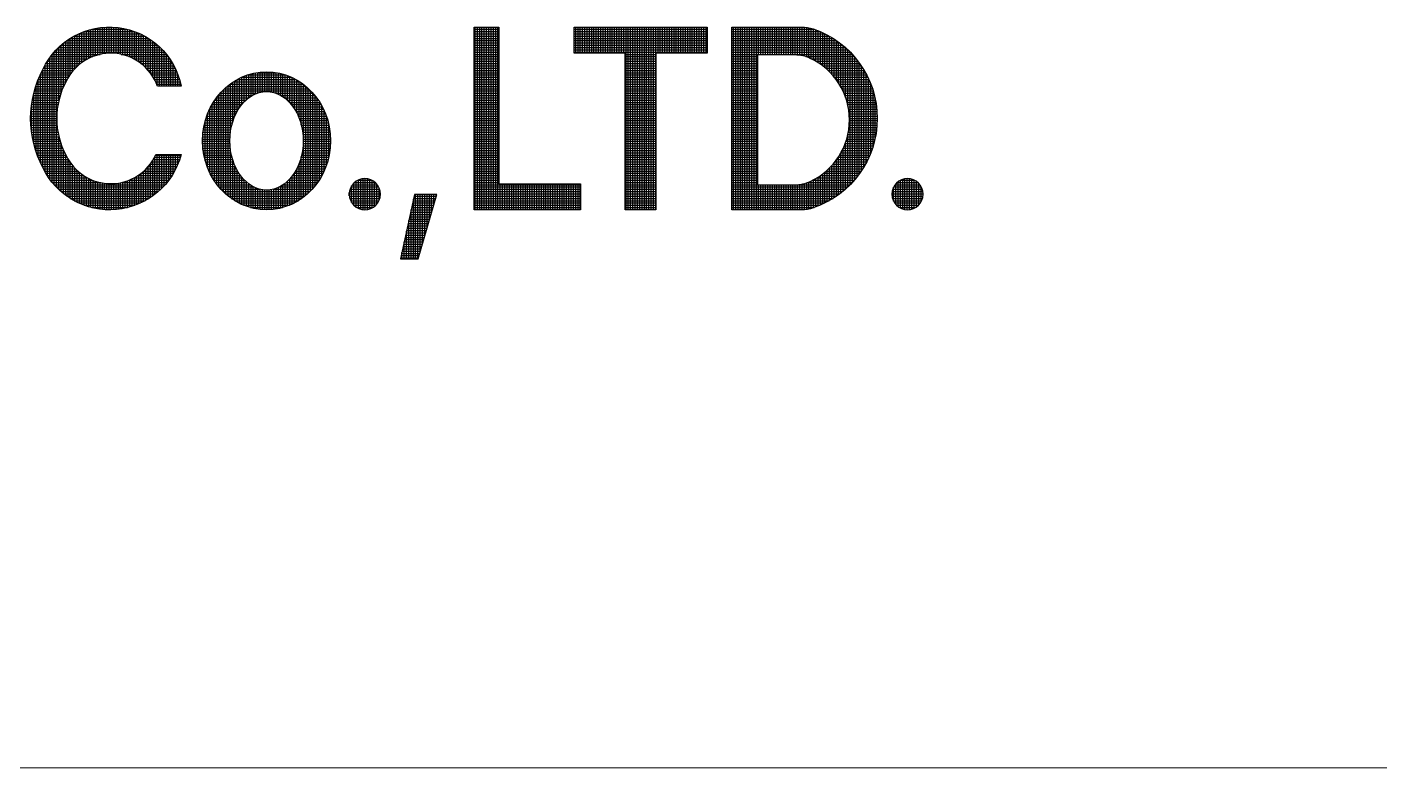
# Model space of a CAD drawing. Extents: x 0 to 841, y 0 to 594.
# Drawn here: x 747.77 to 757.85, y 94.16 to 99.68 of the extents above; entities that cross this region are included whole.
import ezdxf

# ---------------------------------------------------------------- set-up
doc = ezdxf.new("R2010")
doc.units = 0
doc.header["$LTSCALE"] = 5
doc.header["$MEASUREMENT"] = 0
doc.layers.add('42', color=7, linetype='Continuous', lineweight=9)
doc.layers.add('한국지역난방기술주식회사 CI', color=7, linetype='Continuous')

# ---------------------------------------------------------------- blocks, each defined once
blk = doc.blocks.new('기술주CI')
at = {"layer": '한국지역난방기술주식회사 CI', "linetype": 'Continuous'}
for p, q in [((1167.416, 136.165), (1167.416, 136.567)), ((1167.448, 136.182), (1167.448, 136.577)), ((1167.479, 136.197), (1167.479, 136.586)), ((1167.491, 136.588), (1167.979, 136.588)), ((1167.511, 136.21), (1167.511, 136.593)), ((1167.543, 136.221), (1167.543, 136.6)), ((1167.574, 136.231), (1167.574, 136.606)), ((1167.606, 136.239), (1167.606, 136.61)), ((1167.638, 136.245), (1167.638, 136.614)), ((1167.67, 136.25), (1167.67, 136.616)), ((1167.701, 136.253), (1167.701, 136.618)), ((1167.733, 136.255), (1167.733, 136.618)), ((1167.765, 136.255), (1167.765, 136.618)), ((1167.797, 136.254), (1167.797, 136.616)), ((1167.829, 136.251), (1167.829, 136.614)), ((1167.86, 136.247), (1167.86, 136.61)), ((1167.892, 136.241), (1167.892, 136.606)), ((1167.924, 136.234), (1167.924, 136.601)), ((1167.956, 136.225), (1167.956, 136.594)), ((1167.987, 136.214), (1167.987, 136.586)), ((1168.019, 136.202), (1168.019, 136.578)), ((1168.051, 136.188), (1168.051, 136.568)), ((1172.8, 136.588), (1173.144, 136.588)), ((1172.813, 134.081), (1172.813, 136.618)), ((1172.845, 134.081), (1172.845, 136.618)), ((1172.877, 134.081), (1172.877, 136.618)), ((1172.908, 134.081), (1172.908, 136.618)), ((1172.94, 134.081), (1172.94, 136.618)), ((1172.972, 134.081), (1172.972, 136.618)), ((1173.004, 134.081), (1173.004, 136.618)), ((1173.035, 134.081), (1173.035, 136.618)), ((1173.067, 134.081), (1173.067, 136.618)), ((1173.099, 134.081), (1173.099, 136.618)), ((1173.131, 134.081), (1173.131, 136.618)), ((1174.187, 136.588), (1176.033, 136.588)), ((1174.21, 136.256), (1174.21, 136.618)), ((1174.242, 136.256), (1174.242, 136.618)), ((1174.274, 136.256), (1174.274, 136.618)), ((1174.305, 136.256), (1174.305, 136.618)), ((1174.337, 136.256), (1174.337, 136.618)), ((1174.369, 136.256), (1174.369, 136.618)), ((1174.401, 136.256), (1174.401, 136.618)), ((1174.432, 136.256), (1174.432, 136.618)), ((1174.464, 136.256), (1174.464, 136.618)), ((1174.496, 136.256), (1174.496, 136.618)), ((1174.528, 136.256), (1174.528, 136.618)), ((1174.56, 136.256), (1174.56, 136.618)), ((1174.591, 136.256), (1174.591, 136.618)), ((1174.623, 136.256), (1174.623, 136.618)), ((1174.655, 136.256), (1174.655, 136.618)), ((1174.687, 136.256), (1174.687, 136.618)), ((1174.718, 136.256), (1174.718, 136.618)), ((1174.75, 136.256), (1174.75, 136.618)), ((1174.782, 136.256), (1174.782, 136.618)), ((1174.813, 136.256), (1174.813, 136.618)), ((1174.845, 136.256), (1174.845, 136.618)), ((1174.877, 136.256), (1174.877, 136.618)), ((1174.909, 134.081), (1174.909, 136.618)), ((1174.94, 134.081), (1174.94, 136.618)), ((1174.972, 134.081), (1174.972, 136.618)), ((1175.004, 134.081), (1175.004, 136.618)), ((1175.036, 134.081), (1175.036, 136.618)), ((1175.068, 134.081), (1175.068, 136.618)), ((1175.099, 134.081), (1175.099, 136.618)), ((1175.131, 134.081), (1175.131, 136.618)), ((1175.163, 134.081), (1175.163, 136.618)), ((1175.195, 134.081), (1175.195, 136.618)), ((1175.226, 134.081), (1175.226, 136.618)), ((1175.258, 134.081), (1175.258, 136.618)), ((1175.29, 134.081), (1175.29, 136.618)), ((1175.321, 134.081), (1175.321, 136.618)), ((1175.353, 136.256), (1175.353, 136.618)), ((1175.385, 136.256), (1175.385, 136.618)), ((1175.417, 136.256), (1175.417, 136.618)), ((1175.448, 136.256), (1175.448, 136.618)), ((1175.48, 136.256), (1175.48, 136.618)), ((1175.512, 136.256), (1175.512, 136.618)), ((1175.544, 136.256), (1175.544, 136.618)), ((1175.576, 136.256), (1175.576, 136.618)), ((1175.607, 136.256), (1175.607, 136.618)), ((1175.639, 136.256), (1175.639, 136.618)), ((1175.671, 136.256), (1175.671, 136.618)), ((1175.703, 136.256), (1175.703, 136.618)), ((1175.734, 136.256), (1175.734, 136.618)), ((1175.766, 136.256), (1175.766, 136.618)), ((1175.798, 136.256), (1175.798, 136.618)), ((1175.829, 136.256), (1175.829, 136.618)), ((1175.861, 136.256), (1175.861, 136.618)), ((1175.893, 136.256), (1175.893, 136.618)), ((1175.925, 136.256), (1175.925, 136.618)), ((1175.957, 136.256), (1175.957, 136.618)), ((1175.988, 136.256), (1175.988, 136.618)), ((1176.02, 136.256), (1176.02, 136.618)), ((1176.38, 136.588), (1177.517, 136.588)), ((1176.401, 134.081), (1176.401, 136.618)), ((1176.433, 134.081), (1176.433, 136.618)), ((1176.465, 134.081), (1176.465, 136.618)), ((1176.496, 134.081), (1176.496, 136.618)), ((1176.528, 134.081), (1176.528, 136.618)), ((1176.56, 134.081), (1176.56, 136.618)), ((1176.592, 134.081), (1176.592, 136.618)), ((1176.623, 134.081), (1176.623, 136.618)), ((1176.655, 134.081), (1176.655, 136.618)), ((1176.687, 134.081), (1176.687, 136.618)), ((1176.718, 134.081), (1176.718, 136.618)), ((1176.75, 136.231), (1176.75, 136.618)), ((1176.782, 136.231), (1176.782, 136.618)), ((1176.814, 136.231), (1176.814, 136.618)), ((1176.845, 136.231), (1176.845, 136.618)), ((1176.877, 136.231), (1176.877, 136.618)), ((1176.909, 136.231), (1176.909, 136.618)), ((1176.941, 136.231), (1176.941, 136.618)), ((1176.973, 136.231), (1176.973, 136.618)), ((1177.004, 136.231), (1177.004, 136.618)), ((1177.036, 136.231), (1177.036, 136.618)), ((1177.068, 136.231), (1177.068, 136.618)), ((1177.1, 136.231), (1177.1, 136.618)), ((1177.131, 136.231), (1177.131, 136.618)), ((1177.163, 136.231), (1177.163, 136.618)), ((1177.195, 136.231), (1177.195, 136.618)), ((1177.226, 136.231), (1177.226, 136.618)), ((1177.258, 136.231), (1177.258, 136.618)), ((1177.29, 136.23), (1177.29, 136.618)), ((1177.322, 136.226), (1177.322, 136.618)), ((1177.353, 136.221), (1177.353, 136.618)), ((1177.385, 136.214), (1177.385, 136.617)), ((1177.417, 136.204), (1177.417, 136.613)), ((1177.449, 136.192), (1177.449, 136.608)), ((1177.481, 136.177), (1177.481, 136.6)), ((1177.512, 136.161), (1177.512, 136.59)), ((1177.544, 136.143), (1177.544, 136.579)), ((1177.576, 136.124), (1177.576, 136.566)), ((1167.098, 135.79), (1167.098, 136.394)), ((1167.103, 136.398), (1168.367, 136.398)), ((1167.13, 135.855), (1167.13, 136.419)), ((1167.145, 136.43), (1168.324, 136.43)), ((1167.162, 135.914), (1167.162, 136.441)), ((1167.193, 135.964), (1167.193, 136.462)), ((1167.193, 136.461), (1168.277, 136.461)), ((1167.225, 136.005), (1167.225, 136.481)), ((1167.246, 136.493), (1168.223, 136.493)), ((1167.257, 136.041), (1167.257, 136.499)), ((1167.289, 136.072), (1167.289, 136.515)), ((1167.31, 136.525), (1168.16, 136.525)), ((1167.321, 136.1), (1167.321, 136.53)), ((1167.352, 136.124), (1167.352, 136.544)), ((1167.384, 136.146), (1167.384, 136.556)), ((1167.387, 136.557), (1168.083, 136.557)), ((1168.082, 136.172), (1168.082, 136.557)), ((1168.114, 136.153), (1168.114, 136.545)), ((1168.146, 136.133), (1168.146, 136.531)), ((1168.178, 136.109), (1168.178, 136.517)), ((1168.209, 136.083), (1168.209, 136.501)), ((1168.241, 136.053), (1168.241, 136.483)), ((1168.273, 136.019), (1168.273, 136.464)), ((1168.305, 135.98), (1168.305, 136.443)), ((1168.337, 135.934), (1168.337, 136.421)), ((1168.368, 135.877), (1168.368, 136.397)), ((1168.4, 135.804), (1168.4, 136.37)), ((1172.8, 136.557), (1173.144, 136.557)), ((1172.8, 136.525), (1173.144, 136.525)), ((1172.8, 136.493), (1173.144, 136.493)), ((1172.8, 136.461), (1173.144, 136.461)), ((1172.8, 136.43), (1173.144, 136.43)), ((1172.8, 136.398), (1173.144, 136.398)), ((1174.187, 136.557), (1176.033, 136.557)), ((1174.187, 136.525), (1176.033, 136.525)), ((1174.187, 136.493), (1176.033, 136.493)), ((1174.187, 136.461), (1176.033, 136.461)), ((1174.187, 136.43), (1176.033, 136.43)), ((1174.187, 136.398), (1176.033, 136.398)), ((1176.38, 136.557), (1177.599, 136.557)), ((1176.38, 136.525), (1177.668, 136.525)), ((1176.38, 136.493), (1177.728, 136.493)), ((1176.38, 136.461), (1177.781, 136.461)), ((1176.38, 136.43), (1177.83, 136.43)), ((1176.38, 136.398), (1177.874, 136.398)), ((1177.608, 136.103), (1177.608, 136.553)), ((1177.639, 136.08), (1177.639, 136.539)), ((1177.671, 136.054), (1177.671, 136.523)), ((1177.703, 136.027), (1177.703, 136.507)), ((1177.734, 135.997), (1177.734, 136.489)), ((1177.766, 135.963), (1177.766, 136.471)), ((1177.798, 135.926), (1177.798, 136.451)), ((1177.83, 135.885), (1177.83, 136.43)), ((1177.861, 135.839), (1177.861, 136.407)), ((1177.893, 135.786), (1177.893, 136.383)), ((1166.908, 134.508), (1166.908, 136.193)), ((1166.919, 136.208), (1167.504, 136.208)), ((1166.94, 134.466), (1166.94, 136.235)), ((1166.943, 136.239), (1167.609, 136.239)), ((1166.97, 136.271), (1168.5, 136.271)), ((1166.971, 134.428), (1166.971, 136.273)), ((1166.999, 136.303), (1168.471, 136.303)), ((1167.003, 134.394), (1167.003, 136.307)), ((1167.03, 136.334), (1168.439, 136.334)), ((1167.035, 135.605), (1167.035, 136.339)), ((1167.065, 136.366), (1168.405, 136.366)), ((1167.066, 135.711), (1167.066, 136.368)), ((1167.901, 136.239), (1168.526, 136.239)), ((1168.006, 136.208), (1168.551, 136.208)), ((1168.432, 135.798), (1168.432, 136.342)), ((1168.464, 135.798), (1168.464, 136.31)), ((1168.495, 135.798), (1168.495, 136.276)), ((1168.527, 135.798), (1168.527, 136.238)), ((1168.559, 135.798), (1168.559, 136.197)), ((1172.8, 136.366), (1173.144, 136.366)), ((1172.8, 136.334), (1173.144, 136.334)), ((1172.8, 136.303), (1173.144, 136.303)), ((1172.8, 136.271), (1173.144, 136.271)), ((1172.8, 136.239), (1173.144, 136.239)), ((1172.8, 136.208), (1173.144, 136.208)), ((1174.187, 136.366), (1176.033, 136.366)), ((1174.187, 136.334), (1176.033, 136.334)), ((1174.187, 136.303), (1176.033, 136.303)), ((1174.187, 136.271), (1176.033, 136.271)), ((1174.896, 136.239), (1175.324, 136.239)), ((1174.896, 136.208), (1175.324, 136.208)), ((1176.38, 136.366), (1177.914, 136.366)), ((1176.38, 136.334), (1177.952, 136.334)), ((1176.38, 136.303), (1177.986, 136.303)), ((1176.38, 136.271), (1178.019, 136.271)), ((1176.38, 136.239), (1178.049, 136.239)), ((1176.38, 136.208), (1176.735, 136.208)), ((1177.406, 136.208), (1178.077, 136.208)), ((1177.925, 135.723), (1177.925, 136.357)), ((1177.957, 135.645), (1177.957, 136.33)), ((1177.989, 135.535), (1177.989, 136.301)), ((1178.02, 134.43), (1178.02, 136.27)), ((1178.052, 134.463), (1178.052, 136.236)), ((1178.084, 134.499), (1178.084, 136.2)), ((1166.806, 136.017), (1167.235, 136.017)), ((1166.812, 134.67), (1166.812, 136.029)), ((1166.822, 136.049), (1167.264, 136.049)), ((1166.838, 136.081), (1167.298, 136.081)), ((1166.844, 134.608), (1166.844, 136.092)), ((1166.856, 136.112), (1167.336, 136.112)), ((1166.875, 136.144), (1167.381, 136.144)), ((1166.876, 134.555), (1166.876, 136.145)), ((1166.896, 136.176), (1167.435, 136.176)), ((1168.075, 136.176), (1168.574, 136.176)), ((1168.129, 136.144), (1168.594, 136.144)), ((1168.174, 136.112), (1168.614, 136.112)), ((1168.212, 136.081), (1168.631, 136.081)), ((1168.246, 136.049), (1168.648, 136.049)), ((1168.275, 136.017), (1168.662, 136.017)), ((1168.59, 135.798), (1168.59, 136.15)), ((1168.622, 135.798), (1168.622, 136.097)), ((1168.654, 135.798), (1168.654, 136.035)), ((1169.892, 135.72), (1169.892, 135.995)), ((1169.924, 135.721), (1169.924, 135.996)), ((1169.956, 135.719), (1169.956, 135.995)), ((1172.8, 136.176), (1173.144, 136.176)), ((1172.8, 136.144), (1173.144, 136.144)), ((1172.8, 136.112), (1173.144, 136.112)), ((1172.8, 136.081), (1173.144, 136.081)), ((1172.8, 136.049), (1173.144, 136.049)), ((1172.8, 136.017), (1173.144, 136.017)), ((1174.896, 136.176), (1175.324, 136.176)), ((1174.896, 136.144), (1175.324, 136.144)), ((1174.896, 136.112), (1175.324, 136.112)), ((1174.896, 136.081), (1175.324, 136.081)), ((1174.896, 136.049), (1175.324, 136.049)), ((1174.896, 136.017), (1175.324, 136.017)), ((1176.38, 136.176), (1176.735, 136.176)), ((1176.38, 136.144), (1176.735, 136.144)), ((1176.38, 136.112), (1176.735, 136.112)), ((1176.38, 136.081), (1176.735, 136.081)), ((1176.38, 136.049), (1176.735, 136.049)), ((1176.38, 136.017), (1176.735, 136.017)), ((1177.484, 136.176), (1178.104, 136.176)), ((1177.543, 136.144), (1178.129, 136.144)), ((1177.594, 136.112), (1178.152, 136.112)), ((1177.638, 136.081), (1178.174, 136.081)), ((1177.678, 136.049), (1178.195, 136.049)), ((1177.713, 136.017), (1178.214, 136.017)), ((1178.116, 134.538), (1178.116, 136.161)), ((1178.147, 134.58), (1178.147, 136.119)), ((1178.179, 134.626), (1178.179, 136.074)), ((1178.211, 134.676), (1178.211, 136.023)), ((1166.717, 134.89), (1166.717, 135.809)), ((1166.723, 135.826), (1167.116, 135.826)), ((1166.735, 135.858), (1167.132, 135.858)), ((1166.747, 135.89), (1167.148, 135.89)), ((1166.749, 134.805), (1166.749, 135.894)), ((1166.761, 135.922), (1167.166, 135.922)), ((1166.775, 135.953), (1167.186, 135.953)), ((1166.781, 134.733), (1166.781, 135.966)), ((1166.79, 135.985), (1167.209, 135.985)), ((1168.301, 135.985), (1168.676, 135.985)), ((1168.323, 135.953), (1168.688, 135.953)), ((1168.344, 135.922), (1168.699, 135.922)), ((1168.362, 135.89), (1168.709, 135.89)), ((1168.377, 135.858), (1168.718, 135.858)), ((1168.391, 135.826), (1168.726, 135.826)), ((1168.686, 135.798), (1168.686, 135.96)), ((1168.717, 135.798), (1168.717, 135.861)), ((1169.412, 135.826), (1170.423, 135.826)), ((1169.416, 135.16), (1169.416, 135.829)), ((1169.448, 135.303), (1169.448, 135.851)), ((1169.458, 135.858), (1170.377, 135.858)), ((1169.479, 135.388), (1169.479, 135.872)), ((1169.511, 135.89), (1170.324, 135.89)), ((1169.511, 135.451), (1169.511, 135.89)), ((1169.543, 135.502), (1169.543, 135.907)), ((1169.574, 135.922), (1170.261, 135.922)), ((1169.575, 135.544), (1169.575, 135.922)), ((1169.606, 135.579), (1169.606, 135.935)), ((1169.638, 135.61), (1169.638, 135.947)), ((1169.656, 135.953), (1170.179, 135.953)), ((1169.67, 135.635), (1169.67, 135.958)), ((1169.702, 135.657), (1169.702, 135.967)), ((1169.734, 135.675), (1169.734, 135.975)), ((1169.765, 135.69), (1169.765, 135.982)), ((1169.785, 135.985), (1170.05, 135.985)), ((1169.797, 135.702), (1169.797, 135.987)), ((1169.829, 135.711), (1169.829, 135.991)), ((1169.861, 135.717), (1169.861, 135.994)), ((1169.987, 135.715), (1169.987, 135.993)), ((1170.019, 135.707), (1170.019, 135.99)), ((1170.051, 135.697), (1170.051, 135.985)), ((1170.083, 135.684), (1170.083, 135.979)), ((1170.114, 135.668), (1170.114, 135.972)), ((1170.146, 135.649), (1170.146, 135.964)), ((1170.178, 135.625), (1170.178, 135.954)), ((1170.21, 135.598), (1170.21, 135.943)), ((1170.242, 135.566), (1170.242, 135.93)), ((1170.273, 135.527), (1170.273, 135.916)), ((1170.305, 135.482), (1170.305, 135.9)), ((1170.337, 135.427), (1170.337, 135.883)), ((1170.369, 135.357), (1170.369, 135.864)), ((1170.4, 135.258), (1170.4, 135.843)), ((1170.432, 134.258), (1170.432, 135.819)), ((1172.8, 135.985), (1173.144, 135.985)), ((1172.8, 135.953), (1173.144, 135.953)), ((1172.8, 135.922), (1173.144, 135.922)), ((1172.8, 135.89), (1173.144, 135.89)), ((1172.8, 135.858), (1173.144, 135.858)), ((1172.8, 135.826), (1173.144, 135.826)), ((1174.896, 135.985), (1175.324, 135.985)), ((1174.896, 135.953), (1175.324, 135.953)), ((1174.896, 135.922), (1175.324, 135.922)), ((1174.896, 135.89), (1175.324, 135.89)), ((1174.896, 135.858), (1175.324, 135.858)), ((1174.896, 135.826), (1175.324, 135.826)), ((1176.38, 135.985), (1176.735, 135.985)), ((1176.38, 135.953), (1176.735, 135.953)), ((1176.38, 135.922), (1176.735, 135.922)), ((1176.38, 135.89), (1176.735, 135.89)), ((1176.38, 135.858), (1176.735, 135.858)), ((1176.38, 135.826), (1176.735, 135.826)), ((1177.746, 135.985), (1178.233, 135.985)), ((1177.775, 135.953), (1178.25, 135.953)), ((1177.802, 135.922), (1178.265, 135.922)), ((1177.826, 135.89), (1178.28, 135.89)), ((1177.849, 135.858), (1178.294, 135.858)), ((1177.869, 135.826), (1178.307, 135.826)), ((1178.242, 134.733), (1178.242, 135.967)), ((1178.274, 134.796), (1178.274, 135.903)), ((1178.306, 134.87), (1178.306, 135.829)), ((1166.67, 135.636), (1167.043, 135.636)), ((1166.677, 135.668), (1167.052, 135.668)), ((1166.685, 134.997), (1166.685, 135.702)), ((1166.685, 135.699), (1167.063, 135.699)), ((1166.693, 135.731), (1167.074, 135.731)), ((1166.702, 135.763), (1167.087, 135.763)), ((1166.712, 135.795), (1167.101, 135.795)), ((1169.223, 135.636), (1169.671, 135.636)), ((1169.226, 134.437), (1169.226, 135.64)), ((1169.247, 135.668), (1169.72, 135.668)), ((1169.257, 134.397), (1169.257, 135.68)), ((1169.274, 135.699), (1169.79, 135.699)), ((1169.289, 134.361), (1169.289, 135.716)), ((1169.304, 135.731), (1170.531, 135.731)), ((1169.321, 134.329), (1169.321, 135.748)), ((1169.336, 135.763), (1170.499, 135.763)), ((1169.353, 134.299), (1169.353, 135.778)), ((1169.372, 135.795), (1170.463, 135.795)), ((1169.384, 134.272), (1169.384, 135.805)), ((1170.045, 135.699), (1170.561, 135.699)), ((1170.115, 135.668), (1170.588, 135.668)), ((1170.164, 135.636), (1170.613, 135.636)), ((1170.464, 134.283), (1170.464, 135.794)), ((1170.495, 134.311), (1170.495, 135.766)), ((1170.527, 134.342), (1170.527, 135.736)), ((1170.559, 134.375), (1170.559, 135.702)), ((1170.591, 134.413), (1170.591, 135.664)), ((1170.622, 134.455), (1170.622, 135.622)), ((1172.8, 135.795), (1173.144, 135.795)), ((1172.8, 135.763), (1173.144, 135.763)), ((1172.8, 135.731), (1173.144, 135.731)), ((1172.8, 135.699), (1173.144, 135.699)), ((1172.8, 135.668), (1173.144, 135.668)), ((1172.8, 135.636), (1173.144, 135.636)), ((1174.896, 135.795), (1175.324, 135.795)), ((1174.896, 135.763), (1175.324, 135.763)), ((1174.896, 135.731), (1175.324, 135.731)), ((1174.896, 135.699), (1175.324, 135.699)), ((1174.896, 135.668), (1175.324, 135.668)), ((1174.896, 135.636), (1175.324, 135.636)), ((1176.38, 135.795), (1176.735, 135.795)), ((1176.38, 135.763), (1176.735, 135.763)), ((1176.38, 135.731), (1176.735, 135.731)), ((1176.38, 135.699), (1176.735, 135.699)), ((1176.38, 135.668), (1176.735, 135.668)), ((1176.38, 135.636), (1176.735, 135.636)), ((1177.888, 135.795), (1178.319, 135.795)), ((1177.906, 135.763), (1178.33, 135.763)), ((1177.921, 135.731), (1178.34, 135.731)), ((1177.935, 135.699), (1178.349, 135.699)), ((1177.948, 135.668), (1178.358, 135.668)), ((1177.96, 135.636), (1178.365, 135.636)), ((1178.338, 134.961), (1178.338, 135.739)), ((1166.645, 135.446), (1167.008, 135.446)), ((1166.647, 135.477), (1167.012, 135.477)), ((1166.651, 135.509), (1167.016, 135.509)), ((1166.654, 135.541), (1167.021, 135.541)), ((1166.654, 135.164), (1166.654, 135.536)), ((1166.659, 135.573), (1167.027, 135.573)), ((1166.664, 135.604), (1167.035, 135.604)), ((1169.112, 135.446), (1169.508, 135.446)), ((1169.127, 135.477), (1169.527, 135.477)), ((1169.13, 134.593), (1169.13, 135.484)), ((1169.143, 135.509), (1169.548, 135.509)), ((1169.16, 135.541), (1169.572, 135.541)), ((1169.162, 134.533), (1169.162, 135.544)), ((1169.179, 135.573), (1169.6, 135.573)), ((1169.194, 134.482), (1169.194, 135.595)), ((1169.2, 135.604), (1169.632, 135.604)), ((1170.203, 135.604), (1170.635, 135.604)), ((1170.235, 135.573), (1170.656, 135.573)), ((1170.263, 135.541), (1170.675, 135.541)), ((1170.287, 135.509), (1170.692, 135.509)), ((1170.308, 135.477), (1170.708, 135.477)), ((1170.327, 135.446), (1170.723, 135.446)), ((1170.654, 134.502), (1170.654, 135.575)), ((1170.686, 134.557), (1170.686, 135.521)), ((1170.718, 134.621), (1170.718, 135.456)), ((1172.8, 135.604), (1173.144, 135.604)), ((1172.8, 135.573), (1173.144, 135.573)), ((1172.8, 135.541), (1173.144, 135.541)), ((1172.8, 135.509), (1173.144, 135.509)), ((1172.8, 135.477), (1173.144, 135.477)), ((1172.8, 135.446), (1173.144, 135.446)), ((1174.896, 135.604), (1175.324, 135.604)), ((1174.896, 135.573), (1175.324, 135.573)), ((1174.896, 135.541), (1175.324, 135.541)), ((1174.896, 135.509), (1175.324, 135.509)), ((1174.896, 135.477), (1175.324, 135.477)), ((1174.896, 135.446), (1175.324, 135.446)), ((1176.38, 135.604), (1176.735, 135.604)), ((1176.38, 135.573), (1176.735, 135.573)), ((1176.38, 135.541), (1176.735, 135.541)), ((1176.38, 135.509), (1176.735, 135.509)), ((1176.38, 135.477), (1176.735, 135.477)), ((1176.38, 135.446), (1176.735, 135.446)), ((1177.97, 135.604), (1178.372, 135.604)), ((1177.979, 135.573), (1178.378, 135.573)), ((1177.987, 135.541), (1178.383, 135.541)), ((1177.994, 135.509), (1178.387, 135.509)), ((1177.999, 135.477), (1178.391, 135.477)), ((1178.004, 135.446), (1178.393, 135.446)), ((1178.37, 135.084), (1178.37, 135.616)), ((1166.642, 135.382), (1167.004, 135.382)), ((1166.642, 135.35), (1167.004, 135.35)), ((1166.642, 135.319), (1167.004, 135.319)), ((1166.643, 135.414), (1167.006, 135.414)), ((1166.643, 135.287), (1167.006, 135.287)), ((1166.645, 135.255), (1167.008, 135.255)), ((1169.051, 135.255), (1169.434, 135.255)), ((1169.058, 135.287), (1169.443, 135.287)), ((1169.067, 135.319), (1169.453, 135.319)), ((1169.067, 134.759), (1169.067, 135.318)), ((1169.077, 135.35), (1169.464, 135.35)), ((1169.087, 135.382), (1169.477, 135.382)), ((1169.098, 134.665), (1169.098, 135.412)), ((1169.099, 135.414), (1169.492, 135.414)), ((1170.343, 135.414), (1170.736, 135.414)), ((1170.358, 135.382), (1170.748, 135.382)), ((1170.371, 135.35), (1170.759, 135.35)), ((1170.382, 135.319), (1170.768, 135.319)), ((1170.392, 135.287), (1170.777, 135.287)), ((1170.401, 135.255), (1170.784, 135.255)), ((1170.75, 134.7), (1170.75, 135.377)), ((1170.781, 134.81), (1170.781, 135.267)), ((1172.8, 135.414), (1173.144, 135.414)), ((1172.8, 135.382), (1173.144, 135.382)), ((1172.8, 135.35), (1173.144, 135.35)), ((1172.8, 135.319), (1173.144, 135.319)), ((1172.8, 135.287), (1173.144, 135.287)), ((1172.8, 135.255), (1173.144, 135.255)), ((1174.896, 135.414), (1175.324, 135.414)), ((1174.896, 135.382), (1175.324, 135.382)), ((1174.896, 135.35), (1175.324, 135.35)), ((1174.896, 135.319), (1175.324, 135.319)), ((1174.896, 135.287), (1175.324, 135.287)), ((1174.896, 135.255), (1175.324, 135.255)), ((1176.38, 135.414), (1176.735, 135.414)), ((1176.38, 135.382), (1176.735, 135.382)), ((1176.38, 135.35), (1176.735, 135.35)), ((1176.38, 135.319), (1176.735, 135.319)), ((1176.38, 135.287), (1176.735, 135.287)), ((1176.38, 135.255), (1176.735, 135.255)), ((1178.007, 135.414), (1178.395, 135.414)), ((1178.008, 135.255), (1178.393, 135.255)), ((1178.01, 135.382), (1178.396, 135.382)), ((1178.01, 135.287), (1178.395, 135.287)), ((1178.011, 135.35), (1178.397, 135.35)), ((1178.011, 135.319), (1178.396, 135.319)), ((1166.647, 135.223), (1167.011, 135.223)), ((1166.65, 135.191), (1167.016, 135.191)), ((1166.654, 135.16), (1167.021, 135.16)), ((1166.659, 135.128), (1167.027, 135.128)), ((1166.664, 135.096), (1167.034, 135.096)), ((1166.67, 135.064), (1167.042, 135.064)), ((1167.035, 134.362), (1167.035, 135.094)), ((1169.028, 135.064), (1169.408, 135.064)), ((1169.03, 135.096), (1169.41, 135.096)), ((1169.032, 135.128), (1169.412, 135.128)), ((1169.035, 135.16), (1169.416, 135.16)), ((1169.035, 134.919), (1169.035, 135.158)), ((1169.039, 135.191), (1169.421, 135.191)), ((1169.045, 135.223), (1169.427, 135.223)), ((1170.408, 135.223), (1170.79, 135.223)), ((1170.414, 135.191), (1170.796, 135.191)), ((1170.419, 135.16), (1170.8, 135.16)), ((1170.423, 135.128), (1170.803, 135.128)), ((1170.425, 135.096), (1170.805, 135.096)), ((1170.427, 135.064), (1170.807, 135.064)), ((1172.8, 135.223), (1173.144, 135.223)), ((1172.8, 135.191), (1173.144, 135.191)), ((1172.8, 135.16), (1173.144, 135.16)), ((1172.8, 135.128), (1173.144, 135.128)), ((1172.8, 135.096), (1173.144, 135.096)), ((1172.8, 135.064), (1173.144, 135.064)), ((1174.896, 135.223), (1175.324, 135.223)), ((1174.896, 135.191), (1175.324, 135.191)), ((1174.896, 135.16), (1175.324, 135.16)), ((1174.896, 135.128), (1175.324, 135.128)), ((1174.896, 135.096), (1175.324, 135.096)), ((1174.896, 135.064), (1175.324, 135.064)), ((1176.38, 135.223), (1176.735, 135.223)), ((1176.38, 135.191), (1176.735, 135.191)), ((1176.38, 135.16), (1176.735, 135.16)), ((1176.38, 135.128), (1176.735, 135.128)), ((1176.38, 135.096), (1176.735, 135.096)), ((1176.38, 135.064), (1176.735, 135.064)), ((1177.973, 135.064), (1178.365, 135.064)), ((1177.982, 135.096), (1178.372, 135.096)), ((1177.989, 135.128), (1178.378, 135.128)), ((1177.989, 134.399), (1177.989, 135.124)), ((1177.996, 135.16), (1178.383, 135.16)), ((1178.001, 135.191), (1178.387, 135.191)), ((1178.005, 135.223), (1178.391, 135.223)), ((1166.677, 135.033), (1167.052, 135.033)), ((1166.685, 135.001), (1167.062, 135.001)), ((1166.693, 134.969), (1167.073, 134.969)), ((1166.702, 134.938), (1167.086, 134.938)), ((1166.712, 134.906), (1167.1, 134.906)), ((1166.723, 134.874), (1167.115, 134.874)), ((1167.066, 134.333), (1167.066, 134.988)), ((1167.098, 134.307), (1167.098, 134.909)), ((1169.028, 135.033), (1169.408, 135.033)), ((1169.029, 135.001), (1169.409, 135.001)), ((1169.03, 134.969), (1169.41, 134.969)), ((1169.033, 134.938), (1169.413, 134.938)), ((1169.037, 134.906), (1169.418, 134.906)), ((1169.041, 134.874), (1169.423, 134.874)), ((1169.416, 134.248), (1169.416, 134.917)), ((1170.412, 134.874), (1170.794, 134.874)), ((1170.417, 134.906), (1170.798, 134.906)), ((1170.422, 134.938), (1170.802, 134.938)), ((1170.425, 134.969), (1170.805, 134.969)), ((1170.426, 135.001), (1170.806, 135.001)), ((1170.427, 135.033), (1170.807, 135.033)), ((1172.8, 135.033), (1173.144, 135.033)), ((1172.8, 135.001), (1173.144, 135.001)), ((1172.8, 134.969), (1173.144, 134.969)), ((1172.8, 134.938), (1173.144, 134.938)), ((1172.8, 134.906), (1173.144, 134.906)), ((1172.8, 134.874), (1173.144, 134.874)), ((1174.896, 135.033), (1175.324, 135.033)), ((1174.896, 135.001), (1175.324, 135.001)), ((1174.896, 134.969), (1175.324, 134.969)), ((1174.896, 134.938), (1175.324, 134.938)), ((1174.896, 134.906), (1175.324, 134.906)), ((1174.896, 134.874), (1175.324, 134.874)), ((1176.38, 135.033), (1176.735, 135.033)), ((1176.38, 135.001), (1176.735, 135.001)), ((1176.38, 134.969), (1176.735, 134.969)), ((1176.38, 134.938), (1176.735, 134.938)), ((1176.38, 134.906), (1176.735, 134.906)), ((1176.38, 134.874), (1176.735, 134.874)), ((1177.893, 134.317), (1177.893, 134.873)), ((1177.894, 134.874), (1178.307, 134.874)), ((1177.91, 134.906), (1178.319, 134.906)), ((1177.925, 134.342), (1177.925, 134.936)), ((1177.926, 134.938), (1178.33, 134.938)), ((1177.94, 134.969), (1178.34, 134.969)), ((1177.952, 135.001), (1178.35, 135.001)), ((1177.957, 134.37), (1177.957, 135.014)), ((1177.963, 135.033), (1178.358, 135.033)), ((1166.734, 134.842), (1167.131, 134.842)), ((1166.747, 134.811), (1167.148, 134.811)), ((1166.76, 134.779), (1167.165, 134.779)), ((1166.774, 134.747), (1167.186, 134.747)), ((1166.789, 134.715), (1167.208, 134.715)), ((1166.805, 134.684), (1167.234, 134.684)), ((1167.13, 134.282), (1167.13, 134.845)), ((1167.162, 134.26), (1167.162, 134.785)), ((1167.193, 134.239), (1167.193, 134.735)), ((1167.225, 134.22), (1167.225, 134.694)), ((1168.273, 134.232), (1168.273, 134.68)), ((1168.276, 134.684), (1168.672, 134.684)), ((1168.302, 134.715), (1168.685, 134.715)), ((1168.305, 134.252), (1168.305, 134.719)), ((1168.324, 134.747), (1168.698, 134.747)), ((1168.337, 134.274), (1168.337, 134.766)), ((1168.345, 134.779), (1168.709, 134.779)), ((1168.362, 134.811), (1168.719, 134.811)), ((1168.368, 134.298), (1168.368, 134.822)), ((1168.378, 134.842), (1168.728, 134.842)), ((1168.4, 134.323), (1168.4, 134.849)), ((1168.432, 134.351), (1168.432, 134.849)), ((1168.464, 134.382), (1168.464, 134.849)), ((1168.495, 134.415), (1168.495, 134.849)), ((1168.527, 134.452), (1168.527, 134.849)), ((1168.559, 134.492), (1168.559, 134.849)), ((1168.59, 134.537), (1168.59, 134.849)), ((1168.622, 134.588), (1168.622, 134.849)), ((1168.654, 134.647), (1168.654, 134.849)), ((1168.686, 134.716), (1168.686, 134.849)), ((1168.717, 134.805), (1168.717, 134.849)), ((1169.047, 134.842), (1169.429, 134.842)), ((1169.054, 134.811), (1169.437, 134.811)), ((1169.061, 134.779), (1169.446, 134.779)), ((1169.07, 134.747), (1169.457, 134.747)), ((1169.08, 134.715), (1169.469, 134.715)), ((1169.091, 134.684), (1169.482, 134.684)), ((1169.448, 134.226), (1169.448, 134.774)), ((1169.479, 134.205), (1169.479, 134.689)), ((1170.353, 134.684), (1170.744, 134.684)), ((1170.366, 134.715), (1170.755, 134.715)), ((1170.369, 134.213), (1170.369, 134.721)), ((1170.378, 134.747), (1170.765, 134.747)), ((1170.389, 134.779), (1170.774, 134.779)), ((1170.398, 134.811), (1170.781, 134.811)), ((1170.4, 134.234), (1170.4, 134.82)), ((1170.406, 134.842), (1170.788, 134.842)), ((1172.8, 134.842), (1173.144, 134.842)), ((1172.8, 134.811), (1173.144, 134.811)), ((1172.8, 134.779), (1173.144, 134.779)), ((1172.8, 134.747), (1173.144, 134.747)), ((1172.8, 134.715), (1173.144, 134.715)), ((1172.8, 134.684), (1173.144, 134.684)), ((1174.896, 134.842), (1175.324, 134.842)), ((1174.896, 134.811), (1175.324, 134.811)), ((1174.896, 134.779), (1175.324, 134.779)), ((1174.896, 134.747), (1175.324, 134.747)), ((1174.896, 134.715), (1175.324, 134.715)), ((1174.896, 134.684), (1175.324, 134.684)), ((1176.38, 134.842), (1176.735, 134.842)), ((1176.38, 134.811), (1176.735, 134.811)), ((1176.38, 134.779), (1176.735, 134.779)), ((1176.38, 134.747), (1176.735, 134.747)), ((1176.38, 134.715), (1176.735, 134.715)), ((1176.38, 134.684), (1176.735, 134.684)), ((1177.755, 134.684), (1178.215, 134.684)), ((1177.766, 134.229), (1177.766, 134.696)), ((1177.783, 134.715), (1178.233, 134.715)), ((1177.798, 134.249), (1177.798, 134.733)), ((1177.81, 134.747), (1178.25, 134.747)), ((1177.83, 134.27), (1177.83, 134.774)), ((1177.833, 134.779), (1178.266, 134.779)), ((1177.855, 134.811), (1178.281, 134.811)), ((1177.861, 134.292), (1177.861, 134.82)), ((1177.875, 134.842), (1178.295, 134.842)), ((1166.821, 134.652), (1167.263, 134.652)), ((1166.838, 134.62), (1167.296, 134.62)), ((1166.856, 134.588), (1167.334, 134.588)), ((1166.875, 134.556), (1167.379, 134.556)), ((1166.896, 134.525), (1167.432, 134.525)), ((1166.919, 134.493), (1167.501, 134.493)), ((1167.257, 134.202), (1167.257, 134.658)), ((1167.289, 134.186), (1167.289, 134.627)), ((1167.321, 134.171), (1167.321, 134.599)), ((1167.352, 134.157), (1167.352, 134.575)), ((1167.384, 134.145), (1167.384, 134.553)), ((1167.416, 134.134), (1167.416, 134.534)), ((1167.448, 134.124), (1167.448, 134.517)), ((1167.479, 134.115), (1167.479, 134.502)), ((1168.009, 134.493), (1168.559, 134.493)), ((1168.019, 134.12), (1168.019, 134.497)), ((1168.051, 134.13), (1168.051, 134.511)), ((1168.078, 134.525), (1168.582, 134.525)), ((1168.082, 134.141), (1168.082, 134.527)), ((1168.114, 134.153), (1168.114, 134.546)), ((1168.131, 134.556), (1168.603, 134.556)), ((1168.146, 134.166), (1168.146, 134.566)), ((1168.176, 134.588), (1168.622, 134.588)), ((1168.178, 134.18), (1168.178, 134.59)), ((1168.209, 134.196), (1168.209, 134.616)), ((1168.214, 134.62), (1168.64, 134.62)), ((1168.241, 134.213), (1168.241, 134.646)), ((1168.247, 134.652), (1168.657, 134.652)), ((1169.104, 134.652), (1169.498, 134.652)), ((1169.118, 134.62), (1169.515, 134.62)), ((1169.133, 134.588), (1169.534, 134.588)), ((1169.149, 134.556), (1169.557, 134.556)), ((1169.167, 134.525), (1169.582, 134.525)), ((1169.187, 134.493), (1169.611, 134.493)), ((1169.511, 134.187), (1169.511, 134.626)), ((1169.543, 134.17), (1169.543, 134.575)), ((1169.575, 134.155), (1169.575, 134.533)), ((1169.606, 134.142), (1169.606, 134.498)), ((1170.224, 134.493), (1170.648, 134.493)), ((1170.242, 134.147), (1170.242, 134.512)), ((1170.253, 134.525), (1170.668, 134.525)), ((1170.273, 134.161), (1170.273, 134.55)), ((1170.278, 134.556), (1170.686, 134.556)), ((1170.301, 134.588), (1170.702, 134.588)), ((1170.305, 134.177), (1170.305, 134.595)), ((1170.32, 134.62), (1170.717, 134.62)), ((1170.337, 134.652), (1170.731, 134.652)), ((1170.337, 134.194), (1170.337, 134.65)), ((1171.189, 134.493), (1171.374, 134.493)), ((1171.194, 134.1), (1171.194, 134.495)), ((1171.226, 134.089), (1171.226, 134.506)), ((1171.258, 134.083), (1171.258, 134.512)), ((1171.289, 134.082), (1171.289, 134.514)), ((1171.321, 134.085), (1171.321, 134.51)), ((1171.353, 134.094), (1171.353, 134.502)), ((1172.8, 134.652), (1173.144, 134.652)), ((1172.8, 134.62), (1173.144, 134.62)), ((1172.8, 134.588), (1173.144, 134.588)), ((1172.8, 134.556), (1173.144, 134.556)), ((1172.8, 134.525), (1173.144, 134.525)), ((1172.8, 134.493), (1173.144, 134.493)), ((1174.896, 134.652), (1175.324, 134.652)), ((1174.896, 134.62), (1175.324, 134.62)), ((1174.896, 134.588), (1175.324, 134.588)), ((1174.896, 134.556), (1175.324, 134.556)), ((1174.896, 134.525), (1175.324, 134.525)), ((1174.896, 134.493), (1175.324, 134.493)), ((1176.38, 134.652), (1176.735, 134.652)), ((1176.38, 134.62), (1176.735, 134.62)), ((1176.38, 134.588), (1176.735, 134.588)), ((1176.38, 134.556), (1176.735, 134.556)), ((1176.38, 134.525), (1176.735, 134.525)), ((1176.38, 134.493), (1176.735, 134.493)), ((1177.503, 134.493), (1178.078, 134.493)), ((1177.512, 134.109), (1177.512, 134.498)), ((1177.544, 134.121), (1177.544, 134.516)), ((1177.559, 134.525), (1178.105, 134.525)), ((1177.576, 134.133), (1177.576, 134.535)), ((1177.608, 134.556), (1178.13, 134.556)), ((1177.608, 134.147), (1177.608, 134.556)), ((1177.639, 134.161), (1177.639, 134.579)), ((1177.651, 134.588), (1178.153, 134.588)), ((1177.671, 134.176), (1177.671, 134.605)), ((1177.689, 134.62), (1178.175, 134.62)), ((1177.703, 134.193), (1177.703, 134.632)), ((1177.724, 134.652), (1178.196, 134.652)), ((1177.734, 134.21), (1177.734, 134.663)), ((1178.724, 134.493), (1178.909, 134.493)), ((1178.75, 134.092), (1178.75, 134.503)), ((1178.782, 134.084), (1178.782, 134.511)), ((1178.814, 134.082), (1178.814, 134.514)), ((1178.846, 134.084), (1178.846, 134.512)), ((1178.878, 134.09), (1178.878, 134.505)), ((1178.909, 134.102), (1178.909, 134.493)), ((1166.943, 134.461), (1167.603, 134.461)), ((1166.97, 134.429), (1168.508, 134.429)), ((1166.999, 134.398), (1168.479, 134.398)), ((1167.031, 134.366), (1168.447, 134.366)), ((1167.065, 134.334), (1168.413, 134.334)), ((1167.511, 134.107), (1167.511, 134.489)), ((1167.543, 134.1), (1167.543, 134.478)), ((1167.574, 134.095), (1167.574, 134.468)), ((1167.606, 134.09), (1167.606, 134.461)), ((1167.638, 134.086), (1167.638, 134.454)), ((1167.67, 134.084), (1167.67, 134.45)), ((1167.701, 134.082), (1167.701, 134.446)), ((1167.733, 134.081), (1167.733, 134.445)), ((1167.765, 134.082), (1167.765, 134.444)), ((1167.797, 134.083), (1167.797, 134.446)), ((1167.829, 134.085), (1167.829, 134.448)), ((1167.86, 134.088), (1167.86, 134.452)), ((1167.892, 134.093), (1167.892, 134.458)), ((1167.907, 134.461), (1168.535, 134.461)), ((1167.924, 134.098), (1167.924, 134.465)), ((1167.956, 134.104), (1167.956, 134.474)), ((1167.987, 134.112), (1167.987, 134.485)), ((1169.208, 134.461), (1169.645, 134.461)), ((1169.231, 134.429), (1169.687, 134.429)), ((1169.257, 134.398), (1169.742, 134.398)), ((1169.285, 134.366), (1169.83, 134.366)), ((1169.315, 134.334), (1170.52, 134.334)), ((1169.638, 134.13), (1169.638, 134.467)), ((1169.67, 134.119), (1169.67, 134.442)), ((1169.702, 134.11), (1169.702, 134.42)), ((1169.734, 134.102), (1169.734, 134.402)), ((1169.765, 134.095), (1169.765, 134.387)), ((1169.797, 134.09), (1169.797, 134.375)), ((1169.829, 134.086), (1169.829, 134.366)), ((1169.861, 134.083), (1169.861, 134.36)), ((1169.892, 134.082), (1169.892, 134.357)), ((1169.924, 134.081), (1169.924, 134.356)), ((1169.956, 134.082), (1169.956, 134.358)), ((1169.987, 134.084), (1169.987, 134.362)), ((1170.005, 134.366), (1170.551, 134.366)), ((1170.019, 134.088), (1170.019, 134.37)), ((1170.051, 134.092), (1170.051, 134.38)), ((1170.083, 134.098), (1170.083, 134.393)), ((1170.093, 134.398), (1170.578, 134.398)), ((1170.114, 134.105), (1170.114, 134.409)), ((1170.146, 134.113), (1170.146, 134.428)), ((1170.148, 134.429), (1170.604, 134.429)), ((1170.178, 134.123), (1170.178, 134.452)), ((1170.19, 134.461), (1170.627, 134.461)), ((1170.21, 134.134), (1170.21, 134.479)), ((1171.067, 134.274), (1171.067, 134.321)), ((1171.069, 134.334), (1171.495, 134.334)), ((1171.077, 134.366), (1171.487, 134.366)), ((1171.09, 134.398), (1171.473, 134.398)), ((1171.099, 134.183), (1171.099, 134.413)), ((1171.11, 134.429), (1171.453, 134.429)), ((1171.13, 134.143), (1171.13, 134.452)), ((1171.14, 134.461), (1171.423, 134.461)), ((1171.162, 134.118), (1171.162, 134.478)), ((1171.384, 134.108), (1171.384, 134.488)), ((1171.416, 134.129), (1171.416, 134.467)), ((1171.448, 134.16), (1171.448, 134.436)), ((1171.48, 134.211), (1171.48, 134.384)), ((1172.8, 134.461), (1173.144, 134.461)), ((1172.8, 134.429), (1174.275, 134.429)), ((1172.8, 134.398), (1174.275, 134.398)), ((1172.8, 134.366), (1174.275, 134.366)), ((1172.8, 134.334), (1174.275, 134.334)), ((1173.163, 134.081), (1173.163, 134.442)), ((1173.194, 134.081), (1173.194, 134.442)), ((1173.226, 134.081), (1173.226, 134.442)), ((1173.258, 134.081), (1173.258, 134.442)), ((1173.29, 134.081), (1173.29, 134.442)), ((1173.321, 134.081), (1173.321, 134.442)), ((1173.353, 134.081), (1173.353, 134.442)), ((1173.385, 134.081), (1173.385, 134.442)), ((1173.416, 134.081), (1173.416, 134.442)), ((1173.448, 134.081), (1173.448, 134.442)), ((1173.48, 134.081), (1173.48, 134.442)), ((1173.512, 134.081), (1173.512, 134.442)), ((1173.543, 134.081), (1173.543, 134.442)), ((1173.575, 134.081), (1173.575, 134.442)), ((1173.607, 134.081), (1173.607, 134.442)), ((1173.639, 134.081), (1173.639, 134.442)), ((1173.671, 134.081), (1173.671, 134.442)), ((1173.702, 134.081), (1173.702, 134.442)), ((1173.734, 134.081), (1173.734, 134.442)), ((1173.766, 134.081), (1173.766, 134.442)), ((1173.797, 134.081), (1173.797, 134.442)), ((1173.829, 134.081), (1173.829, 134.442)), ((1173.861, 134.081), (1173.861, 134.442)), ((1173.893, 134.081), (1173.893, 134.442)), ((1173.924, 134.081), (1173.924, 134.442)), ((1173.956, 134.081), (1173.956, 134.442)), ((1173.988, 134.081), (1173.988, 134.442)), ((1174.02, 134.081), (1174.02, 134.442)), ((1174.052, 134.081), (1174.052, 134.442)), ((1174.083, 134.081), (1174.083, 134.442)), ((1174.115, 134.081), (1174.115, 134.442)), ((1174.147, 134.081), (1174.147, 134.442)), ((1174.179, 134.081), (1174.179, 134.442)), ((1174.21, 134.081), (1174.21, 134.442)), ((1174.242, 134.081), (1174.242, 134.442)), ((1174.274, 134.081), (1174.274, 134.442)), ((1174.896, 134.461), (1175.324, 134.461)), ((1174.896, 134.429), (1175.324, 134.429)), ((1174.896, 134.398), (1175.324, 134.398)), ((1174.896, 134.366), (1175.324, 134.366)), ((1174.896, 134.334), (1175.324, 134.334)), ((1176.38, 134.461), (1176.735, 134.461)), ((1176.38, 134.429), (1176.735, 134.429)), ((1176.38, 134.398), (1177.987, 134.398)), ((1176.38, 134.366), (1177.953, 134.366)), ((1176.38, 134.334), (1177.915, 134.334)), ((1176.75, 134.081), (1176.75, 134.428)), ((1176.782, 134.081), (1176.782, 134.428)), ((1176.814, 134.081), (1176.814, 134.428)), ((1176.845, 134.081), (1176.845, 134.428)), ((1176.877, 134.081), (1176.877, 134.428)), ((1176.909, 134.081), (1176.909, 134.428)), ((1176.941, 134.081), (1176.941, 134.428)), ((1176.973, 134.081), (1176.973, 134.428)), ((1177.004, 134.081), (1177.004, 134.428)), ((1177.036, 134.081), (1177.036, 134.428)), ((1177.068, 134.081), (1177.068, 134.428)), ((1177.1, 134.081), (1177.1, 134.428)), ((1177.131, 134.081), (1177.131, 134.428)), ((1177.163, 134.081), (1177.163, 134.428)), ((1177.195, 134.081), (1177.195, 134.428)), ((1177.226, 134.081), (1177.226, 134.428)), ((1177.258, 134.081), (1177.258, 134.428)), ((1177.29, 134.081), (1177.29, 134.429)), ((1177.291, 134.429), (1178.02, 134.429)), ((1177.322, 134.081), (1177.322, 134.433)), ((1177.353, 134.081), (1177.353, 134.438)), ((1177.385, 134.083), (1177.385, 134.445)), ((1177.417, 134.086), (1177.417, 134.455)), ((1177.434, 134.461), (1178.05, 134.461)), ((1177.449, 134.092), (1177.449, 134.467)), ((1177.481, 134.1), (1177.481, 134.482)), ((1178.604, 134.334), (1179.03, 134.334)), ((1178.612, 134.366), (1179.022, 134.366)), ((1178.623, 134.201), (1178.623, 134.394)), ((1178.625, 134.398), (1179.008, 134.398)), ((1178.646, 134.429), (1178.988, 134.429)), ((1178.655, 134.154), (1178.655, 134.441)), ((1178.675, 134.461), (1178.958, 134.461)), ((1178.687, 134.125), (1178.687, 134.471)), ((1178.719, 134.105), (1178.719, 134.49)), ((1178.941, 134.121), (1178.941, 134.475)), ((1178.973, 134.148), (1178.973, 134.447)), ((1179.005, 134.191), (1179.005, 134.405)), ((1167.104, 134.302), (1168.374, 134.302)), ((1167.146, 134.271), (1168.332, 134.271)), ((1167.193, 134.239), (1168.285, 134.239)), ((1167.247, 134.207), (1168.231, 134.207)), ((1167.31, 134.176), (1168.168, 134.176)), ((1167.387, 134.144), (1168.091, 134.144)), ((1169.349, 134.302), (1170.486, 134.302)), ((1169.386, 134.271), (1170.449, 134.271)), ((1169.428, 134.239), (1170.407, 134.239)), ((1169.476, 134.207), (1170.359, 134.207)), ((1169.533, 134.176), (1170.302, 134.176)), ((1169.601, 134.144), (1170.234, 134.144)), ((1171.066, 134.302), (1171.498, 134.302)), ((1171.067, 134.271), (1171.496, 134.271)), ((1171.074, 134.239), (1171.49, 134.239)), ((1171.086, 134.207), (1171.478, 134.207)), ((1171.104, 134.176), (1171.46, 134.176)), ((1171.13, 134.144), (1171.433, 134.144)), ((1171.938, 134.144), (1172.239, 134.144)), ((1171.945, 134.176), (1172.248, 134.176)), ((1171.952, 134.207), (1172.258, 134.207)), ((1171.956, 133.399), (1171.956, 134.228)), ((1171.958, 134.239), (1172.267, 134.239)), ((1171.965, 134.271), (1172.276, 134.271)), ((1171.988, 133.399), (1171.988, 134.292)), ((1172.019, 133.399), (1172.019, 134.292)), ((1172.051, 133.503), (1172.051, 134.292)), ((1172.083, 133.611), (1172.083, 134.292)), ((1172.115, 133.72), (1172.115, 134.292)), ((1172.147, 133.828), (1172.147, 134.292)), ((1172.178, 133.936), (1172.178, 134.292)), ((1172.21, 134.045), (1172.21, 134.292)), ((1172.242, 134.153), (1172.242, 134.292)), ((1172.274, 134.262), (1172.274, 134.292)), ((1172.8, 134.302), (1174.275, 134.302)), ((1172.8, 134.271), (1174.275, 134.271)), ((1172.8, 134.239), (1174.275, 134.239)), ((1172.8, 134.207), (1174.275, 134.207)), ((1172.8, 134.176), (1174.275, 134.176)), ((1172.8, 134.144), (1174.275, 134.144)), ((1174.896, 134.302), (1175.324, 134.302)), ((1174.896, 134.271), (1175.324, 134.271)), ((1174.896, 134.239), (1175.324, 134.239)), ((1174.896, 134.207), (1175.324, 134.207)), ((1174.896, 134.176), (1175.324, 134.176)), ((1174.896, 134.144), (1175.324, 134.144)), ((1176.38, 134.302), (1177.875, 134.302)), ((1176.38, 134.271), (1177.831, 134.271)), ((1176.38, 134.239), (1177.783, 134.239)), ((1176.38, 134.207), (1177.73, 134.207)), ((1176.38, 134.176), (1177.67, 134.176)), ((1176.38, 134.144), (1177.601, 134.144)), ((1178.601, 134.302), (1179.033, 134.302)), ((1178.602, 134.271), (1179.031, 134.271)), ((1178.609, 134.239), (1179.025, 134.239)), ((1178.621, 134.207), (1179.013, 134.207)), ((1178.639, 134.176), (1178.995, 134.176)), ((1178.665, 134.144), (1178.968, 134.144)), ((1167.49, 134.112), (1167.988, 134.112)), ((1169.694, 134.112), (1170.141, 134.112)), ((1171.171, 134.112), (1171.392, 134.112)), ((1171.892, 133.399), (1171.892, 133.932)), ((1171.897, 133.953), (1172.183, 133.953)), ((1171.904, 133.985), (1172.192, 133.985)), ((1171.911, 134.017), (1172.202, 134.017)), ((1171.918, 134.049), (1172.211, 134.049)), ((1171.924, 134.08), (1172.22, 134.08)), ((1171.924, 133.399), (1171.924, 134.08)), ((1171.931, 134.112), (1172.23, 134.112)), ((1172.8, 134.112), (1174.275, 134.112)), ((1174.896, 134.112), (1175.324, 134.112)), ((1176.38, 134.112), (1177.519, 134.112)), ((1178.706, 134.112), (1178.927, 134.112)), ((1171.856, 133.763), (1172.127, 133.763)), ((1171.861, 133.399), (1171.861, 133.783)), ((1171.863, 133.794), (1172.137, 133.794)), ((1171.87, 133.826), (1172.146, 133.826)), ((1171.877, 133.858), (1172.155, 133.858)), ((1171.884, 133.89), (1172.165, 133.89)), ((1171.89, 133.922), (1172.174, 133.922)), ((1171.815, 133.572), (1172.072, 133.572)), ((1171.822, 133.604), (1172.081, 133.604)), ((1171.829, 133.636), (1172.09, 133.636)), ((1171.829, 133.399), (1171.829, 133.635)), ((1171.836, 133.667), (1172.099, 133.667)), ((1171.843, 133.699), (1172.109, 133.699)), ((1171.849, 133.731), (1172.118, 133.731)), ((1171.781, 133.414), (1172.025, 133.414)), ((1171.788, 133.445), (1172.034, 133.445)), ((1171.795, 133.477), (1172.044, 133.477)), ((1171.797, 133.399), (1171.797, 133.487)), ((1171.802, 133.509), (1172.053, 133.509)), ((1171.809, 133.541), (1172.062, 133.541))]:
    blk.add_line(p, q, dxfattribs=at)
at = {"layer": '한국지역난방기술주식회사 CI'}
for points in [[(1168.402, 135.798, 0.66759), (1167.135, 135.864, 0.255278), (1167.135, 134.835, 0.638361), (1168.381, 134.849), (1168.73, 134.849, -0.70281), (1166.813, 134.669, -0.25179), (1166.813, 136.03, -0.726571), (1168.732, 135.798)], [(1177.508, 136.592, -0.716071), (1177.508, 134.108, -0.082168), (1177.346, 134.081), (1176.38, 134.081), (1176.38, 136.618), (1177.346, 136.618, -0.082168)]]:
    blk.add_lwpolyline(points, format="xyb", close=True, dxfattribs=at)
for points in [[(1174.275, 134.442), (1174.275, 134.081), (1174.275, 134.081), (1174.275, 134.081), (1172.8, 134.081), (1172.8, 134.081), (1172.8, 134.081), (1172.8, 136.618), (1173.144, 136.618), (1173.144, 134.442)], [(1175.324, 136.256), (1175.324, 134.081), (1174.896, 134.081), (1174.896, 136.256), (1174.187, 136.256), (1174.187, 136.618), (1176.033, 136.618), (1176.033, 136.256)], [(1172.282, 134.292), (1171.97, 134.292), (1171.778, 133.399), (1172.021, 133.399)]]:
    blk.add_lwpolyline(points, close=True, dxfattribs=at)
for points in [[(1177.255, 134.428, 0.109093), (1177.466, 134.475, 0.638251), (1177.466, 136.184, 0.109093), (1177.255, 136.231), (1176.735, 136.231), (1176.735, 134.428), (1177.255, 134.428)], [(1171.498, 134.298, 1), (1171.066, 134.298, 1), (1171.498, 134.298, -1)], [(1179.033, 134.298, 1), (1178.601, 134.298, 1), (1179.033, 134.298, -1)]]:
    blk.add_lwpolyline(points, format="xyb", dxfattribs=at)
for major_axis, ratio in [((0, 0.957), 0.929113), ((0, -0.683), 0.746606)]:
    blk.add_ellipse((1169.918, 135.039), major_axis=major_axis, ratio=ratio, dxfattribs=at)

msp = doc.modelspace()

# ---------------------------------------------------------------- linework, layer by layer
at = {"layer": '42', "color": 7, "linetype": 'Continuous', "lineweight": 0}
msp.add_line((677, 94.163), (827, 94.163), dxfattribs=at)

# ---------------------------------------------------------------- block references
at = {"layer": '한국지역난방기술주식회사 CI', "xscale": 0.5364893087771634, "yscale": 0.5364893087771634, "zscale": 0.5364893087771634}
msp.add_blockref('기술주CI', (121.907, 26.386), dxfattribs=at)

doc.saveas('drawing.dxf')
